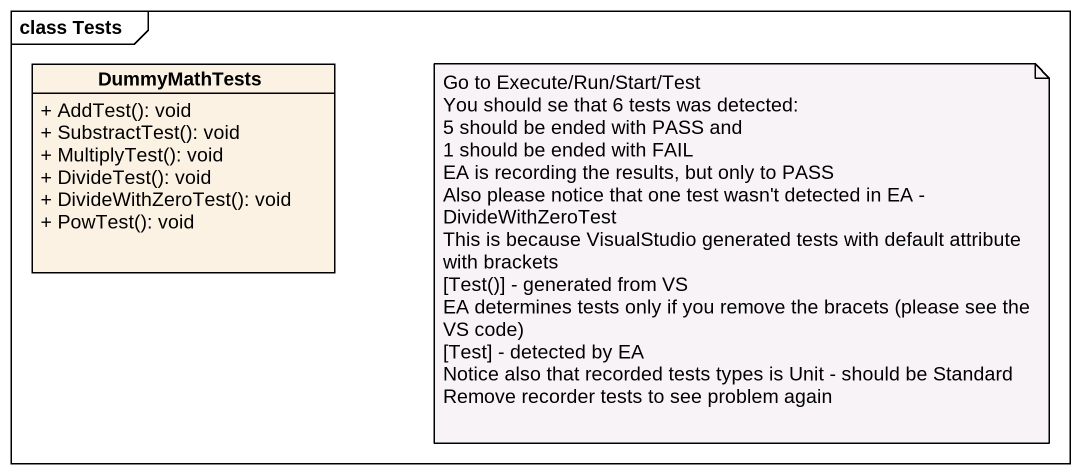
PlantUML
@startuml
mainframe class Tests
hide circle
hide empty members
skinparam classAttributeIconSize 0
class DummyMathTests {
  + AddTest(): void
  + SubstractTest(): void
  + MultiplyTest(): void
  + DivideTest(): void
  + DivideWithZeroTest(): void
  + PowTest(): void
}
note as N1
  Go to Execute/Run/Start/Test
  You should se that 6 tests was detected:
  5 should be ended with PASS and
  1 should be ended with FAIL
  EA is recording the results, but only to PASS
  Also please notice that one test wasn't detected in EA - DivideWithZeroTest
  This is because VisualStudio generated tests with default attribute with brackets
  [Test()] - generated from VS
  EA determines tests only if you remove the bracets (please see the VS code)
  [Test] - detected by EA
  Notice also that recorded tests types is Unit - should be Standard
  Remove recorder tests to see problem again
end note
@enduml
